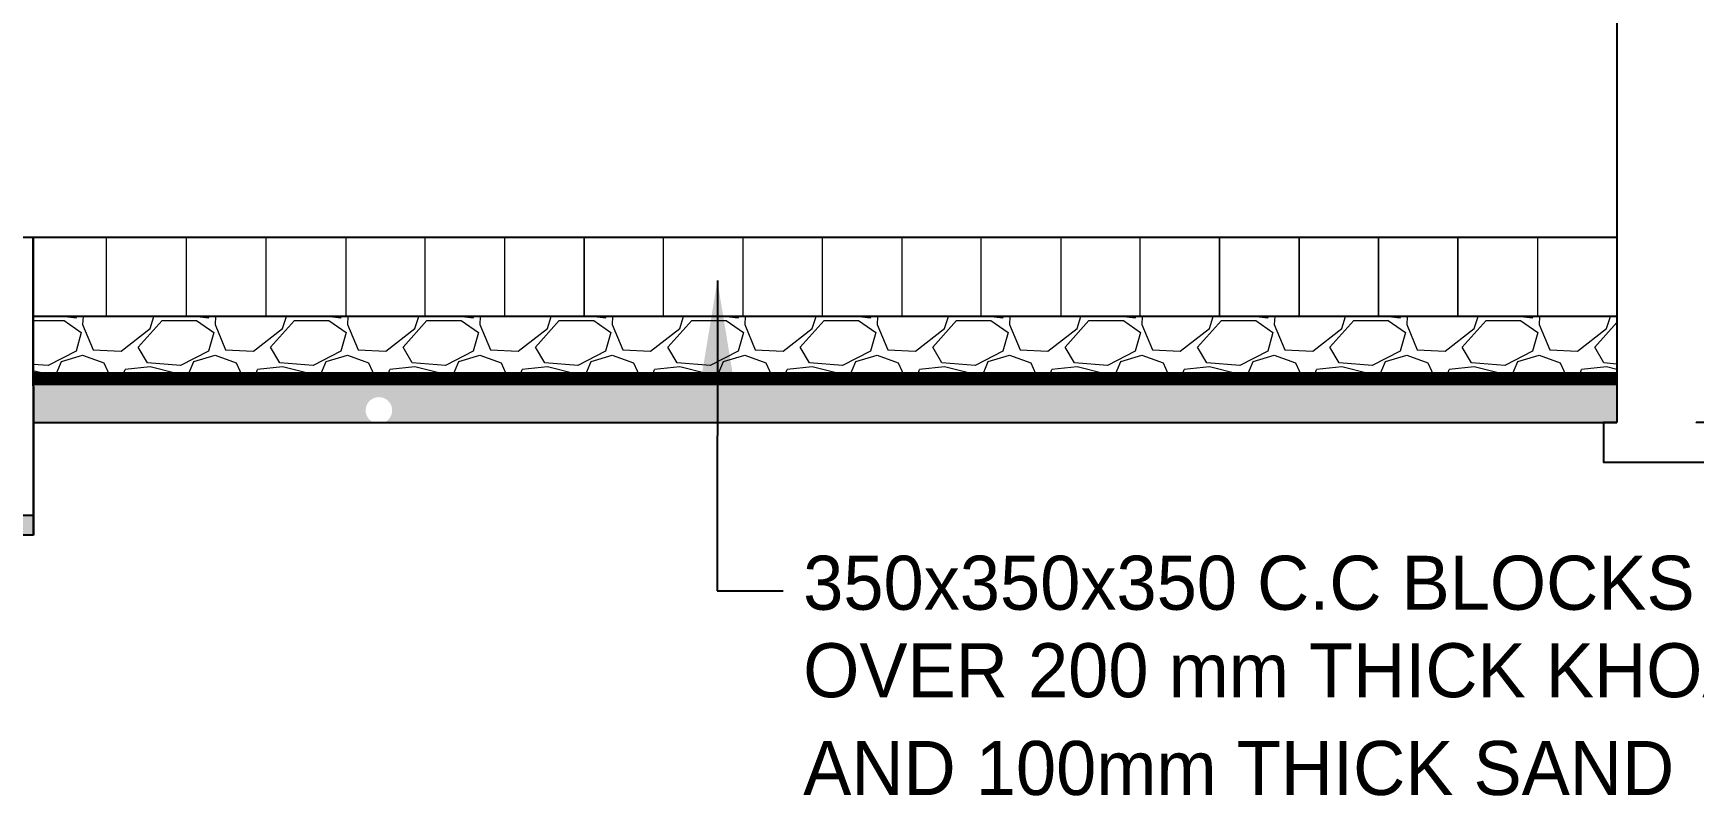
# Model space of a CAD drawing. Extents: x -358915 to 1258323, y -1667244 to -305611.
# Drawn here: x 199890 to 206161, y -1271784 to -1268905 of the extents above; entities that cross this region are included whole.
import ezdxf

# ---------------------------------------------------------------- set-up
doc = ezdxf.new("R2010")
doc.units = 0
doc.header["$LTSCALE"] = 300
doc.header["$MEASUREMENT"] = 0
doc.layers.get('0').update_dxf_attribs({"linetype": 'CONTINUOUS'})
doc.layers.add('Dim', color=7, linetype='CONTINUOUS', lineweight=9)
doc.layers.add('LINE', color=7, linetype='CONTINUOUS')
doc.dimstyles.new('3', dxfattribs={"dimtxt": 225, "dimasz": 350, "dimexe": 100, "dimexo": 25, "dimgap": 9, "dimtad": 0, "dimdec": 0, "dimzin": 0, "dimdsep": 46, "dimtxsty": 'Standard', "dimcen": 0, "dimclrd": 5, "dimclre": 6, "dimclrt": 256, "dimadec": 0, "dimazin": 0, "dimtfac": 1, "dimtdec": 0, "dimtofl": 0, "dimtmove": 2, "dimatfit": 3, "dimfxl": 1, "dimtolj": 1, "dimtzin": 0, "dimarcsym": 0})

msp = doc.modelspace()

# ---------------------------------------------------------------- hatches: boundary and pattern name
at = {"layer": 'Dim'}
h = msp.add_hatch(dxfattribs=at)
h.set_pattern_fill('AR-CONC', color=8, scale=20)
h.set_pattern_definition([(49.99999999999999, (-170910.1637639133, -1413372.896897498), (143.4520365201507, -12.55042699651902), [15, -165]), (355, (-170910.1637639133, -1413372.896897498), (-27.7502667226, 150.4384267400024), [12, -132]), (100.45144446, (-170898.2094277134, -1413373.942766298), (115.7017693454224, 137.8879981937259), [12.74803839999998, -140.2284223999997]), (46.18420000000002, (-170910.1637639133, -1413332.896897498), (213.4482661343145, -33.10385615861531), [22.49999999999995, -247.4999999999996]), (96.63563548999997, (-170892.3764149137, -1413335.655558898), (186.9323891348457, 194.8237201549101), [19.1220684, -210.342752]), (351.1841639899999, (-170910.1637639133, -1413332.896897498), (186.9323890109546, 194.823720053998), [18, -198.0000002]), (21, (-170890.1637639133, -1413342.896897498), (119.3814104236923, -80.52377813306776), [15, -165]), (326.0000000000001, (-170890.1637639133, -1413342.896897498), (48.66306638431634, 145.0300090093706), [12, -132]), (71.45144474, (-170880.2153131133, -1413349.607212298), (168.0444753459942, 64.50623056127077), [12.748038, -140.2284224]), (37.50000000000001, (-170910.1637639133, -1413372.896897498), (2.431971063458134, 66.5787707662623), [0, -130.4, 0, -134, 0, -132.5]), (7.499999999999999, (-170910.1637639133, -1413372.896897498), (52.61390748842972, 78.88234237647205), [0, -76.39999999999999, 0, -127.4, 0, -50.5]), (327.5, (-170954.7637639134, -1413372.896897498), (106.7644872344818, -4.510974346875951), [0, -50, 0, -156, 0, -207]), (317.5, (-170974.7637639134, -1413372.896897498), (116.6372338684772, 20.02099646646354), [0, -65, 0, -103.6, 0, -147])])
h.paths.add_polyline_path([(199890.8877274101, -1270725.711625178), (199400.7047365811, -1270725.489173427), (199400.7042285986, -1270800.489175797), (199890.9320092704, -1270800.711625231)])
h.paths.add_polyline_path([(157990.6673026388, -1270785.901964348), (157500.6621061708, -1270785.901942714), (157500.667424879, -1270860.901942714), (157990.6673546489, -1270860.901942714)])
h.paths.add_polyline_path([(181020.2503147167, -1269525.131075534), (174820.3867661385, -1269525.131075535), (173170.3867661385, -1269524.977569438), (172322.8170909714, -1269524.977569438), (170439.3970462908, -1270152.71403207), (169622.0544977514, -1270425.131075537), (159000.6671627485, -1270425.131075537), (158600.6671627485, -1270785.901942714), (158110.6671627485, -1270785.901942714), (158110.6671627485, -1270860.901942714), (158629.4931355882, -1270860.901942714), (159029.4931355882, -1270500.131075537), (169634.2240308267, -1270500.131075537), (170470.6754282536, -1270221.345128203), (172334.4236708386, -1269599.977569438), (173170.3867661385, -1269599.977569438), (174820.3797885887, -1269600.13107521), (180989.1842975388, -1269600.131075534), (181139.1843020199, -1269750.131080016), (182170.4210542776, -1269750.130931245), (183007.083297886, -1269750.130931245), (184909.5418815492, -1270384.507783783), (185268.5825813236, -1270500.131075537), (190642.8943473706, -1270500.131075537), (198409.2453191848, -1270500.325783818), (198769.2475851076, -1270800.500426883), (199280.6959528811, -1270800.458469788), (199280.7130262787, -1270725.45847056), (198796.6107762088, -1270725.501819518), (198436.3998793801, -1270425.326487058), (190642.8945665937, -1270425.131075537), (185268.5825813236, -1270425.131075537), (184901.6104459604, -1270302.807035333), (183018.5812560599, -1269675.130931245), (182170.4210434579, -1269675.130931245), (181170.2503147162, -1269675.131075534)])
at = {"layer": 'Dim', "ltscale": 500}
h = msp.add_hatch(dxfattribs=at)
h.set_pattern_fill('GRAVEL', color=8, scale=500)
h.set_pattern_definition([(228.012787504, (125933.6506374208, -1321718.522429724), (-4000.000000000031, -4500.000000000002), [67.268, -6659.54402353685]), (184.969740728, (125888.6506374208, -1321768.522429724), (5999.999999999987, 500.0000000000176), [115.434, -11427.962380615]), (132.510447078, (125773.6506374208, -1321778.522429724), (5000.000000000058, -5499.999999999933), [81.39399999999993, -8058.016298049845]), (267.273689006, (125578.6506374208, -1321903.522429724), (500.0000000000121, 10000.00000000001), [105.1189999999987, -10406.77902081433]), (292.833654178, (125573.6506374208, -1322008.522429724), (-2499.999999999994, 6000.000000000015), [103.0774999999987, -10204.68656404398]), (357.273689006, (125613.6506374208, -1322103.522429724), (-10000.00000000001, 500.0000000000128), [105.1189999999987, -10406.77902081433]), (37.6942404667, (125718.6506374208, -1322108.522429724), (-6499.999999999999, -4999.999999999986), [139.0145, -13762.424274458]), (72.2553283749, (125828.6506374208, -1322023.522429724), (3500.000000000014, 11000), [131.2439999999974, -12993.16074840653]), (121.429565615, (125868.6506374208, -1321898.522429724), (-4000.00000000001, 6499.999999999994), [105.4749999999999, -10442.03655486449]), (175.236358309, (125813.6506374208, -1321808.522429724), (5499.999999999992, -500.000000000019), [120.416, -5900.38128939615]), (222.397437798, (125693.6506374208, -1321798.522429724), (-5999.999999999981, -5499.999999999985), [155.724, -15416.68750239745]), (138.814074834, (126073.6506374208, -1321908.522429724), (-3500.000000000016, 3000), [53.15049999999935, -5261.922406367267]), (171.46923439, (126033.6506374208, -1321873.522429724), (6499.999999999999, -999.9999999999976), [101.1185, -10010.7557080785]), (225, (125933.6506374208, -1321858.522429724), (-5.551115123125783e-14, -499.9999999999665), [70.7105, -636.39628118655]), (203.198590514, (125898.6506374208, -1321798.522429724), (2499.999999999995, 999.9999999999877), [38.079, -3769.80755293195]), (291.801409486, (125863.6506374208, -1321813.522429724), (-499.999999999842, 1500.000000000051), [53.85149999999999, -2638.73090356725]), (30.9637565321, (125883.6506374208, -1321863.522429724), (1500.000000000026, 999.9999999999898), [87.46449999999993, -2828.011447422648]), (161.565051177, (125958.6506374208, -1321818.522429724), (1000.000000000006, -499.9999999999883), [63.24549999999936, -1517.893330084179]), (16.389540334, (125573.6506374208, -1321813.522429724), (4999.999999999983, 1500.000000000022), [88.6, -8771.4225733347]), (70.3461759419, (125658.6506374208, -1321788.522429724), (-2000.00000000061, -5500.000000001698), [74.3305, -7358.7038736595]), (293.198590514, (125958.6506374208, -1321718.522429724), (-999.9999999999852, 2499.999999999995), [76.1575, -3731.72905293195]), (343.610459666, (125988.6506374208, -1321788.522429724), (-4999.999999999983, 1500.000000000022), [88.5999999999987, -8771.422573334334]), (339.44395478, (125573.6506374208, -1322123.522429724), (-2500.000000000018, 1000.000000000012), [85.4399999999987, -4186.561872658667]), (294.775140569, (125653.6506374208, -1322153.522429724), (-2500.000000000003, 5500.000000000001), [71.589, -7087.321531637999]), (66.8014094864, (125963.6506374208, -1322218.522429724), (999.9999999999906, 2499.999999999985), [76.1575, -3731.72905293195]), (17.3540246363, (125993.6506374208, -1322148.522429724), (-6499.999999999988, -1999.999999999981), [83.8155, -8297.71180712]), (69.44395478040002, (125718.6506374208, -1322218.522429724), (-1000.000000000004, -2499.999999999977), [42.71999999999935, -4229.281872658667]), (101.309932474, (125933.6506374208, -1322218.522429724), (-499.9999999999819, 2000.000000000006), [25.495, -2524.0147567964]), (165.963756532, (125928.6506374208, -1322193.522429724), (1499.999999999979, -500.0000000000007), [103.0775, -1958.47531280885]), (186.009005957, (125828.6506374208, -1322168.522429724), (5000.000000000023, 499.9999999999916), [95.525, -9456.9615872714]), (303.690067526, (125883.6506374208, -1321908.522429724), (-499.9999999999936, 999.999999999993), [72.1109999999987, -1730.664637731979]), (353.157226587, (125923.6506374208, -1321968.522429724), (8500.000000000007, -1000.000000000026), [125.897, -12463.78131201415]), (60.9453959009, (126048.6506374208, -1321983.522429724), (-1999.999999999988, -3499.999999999989), [51.47799999999999, -5096.3370704935]), (90, (126073.6506374208, -1321938.522429724), (-499.9999999999999, 500), [30, -470]), (120.256437164, (125818.6506374208, -1322153.522429724), (2000.000000000005, -3500.000000000004), [69.46199999999999, -6876.759994724901]), (48.01278750420001, (125783.6506374208, -1322093.522429724), (4000, 4499.999999999987), [134.536, -6592.276023536849]), (0, (125873.6506374208, -1321993.522429724), (500, 500), [130, -370]), (325.3048464690001, (126003.6506374208, -1321993.522429724), (5000.000000000069, -3499.999999999913), [79.05699999999871, -7826.637150420917]), (254.054604099, (126068.6506374208, -1322038.522429724), (-500.0000000000189, -2000.000000000002), [72.801, -3567.25394464025]), (207.645975364, (126048.6506374208, -1322108.522429724), (-9499.999999999975, -5000.000000000024), [118.5325, -11734.7370911297]), (175.42607874, (125943.6506374208, -1322163.522429724), (-6499.999999999977, 500.0000000000007), [125.3995, -12414.53670398445])])
h.paths.add_polyline_path([(199890.3958911165, -1269975.39314739), (199890.7069388665, -1270209.537795928), (205870.2833359474, -1270209.538179149), (205870.2832406471, -1269975.028227339), (204121.0251907627, -1269975.028227339), (203821.0251907627, -1269975.028227339), (203521.0251907627, -1269975.028227339), (203221.0251907627, -1269975.028227339)])
h = msp.add_hatch(dxfattribs=at)
h.set_pattern_fill('AR-SAND', color=8, scale=60)
h.set_pattern_definition([(37.50000000000001, (-167856.7792029637, -1367487.540045565), (-3.779601486576489, 115.6094261407895), [0, -91.2, 0, -102, 0, -97.5]), (7.499999999999999, (-167856.7792029637, -1367487.540045565), (106.1866023160636, 169.3287639137844), [0, -49.2, 0, -82.2, 0, -31.5]), (327.5, (-167930.579202964, -1367487.540045565), (186.8485117050897, 0.3395432122178965), [0, -30, 0, -108, 0, -141]), (317.5, (-167930.579202964, -1367487.540045565), (180.3675962743376, 52.66053389605496), [0, -15, 0, -70.8, 0, -81])])
h.paths.add_polyline_path([(203549.4693293218, -1270209.537795928), (202352.7489634864, -1270209.537795928), (202352.7489634864, -1270280.063477483), (202352.7489634864, -1270374.780488008), (203549.4861009894, -1270374.777377753)])
h.paths.add_polyline_path([(205870.284751825, -1270209.537795928), (203549.4693293218, -1270209.537795928), (203549.4861009894, -1270374.777377753), (205673.7693623179, -1270374.771856854), (205673.7693623179, -1270374.771726907), (205870.2852789639, -1270374.771726907)])
edge = h.paths.add_edge_path()
edge.add_line((199890.5795717551, -1270211.670844594), (199890.6759747914, -1270374.948869123))
edge.add_line((199890.6759747914, -1270374.948869123), (201175.1611883487, -1270374.783548496))
edge.add_arc((201195.6404356305, -1270329.169949309), 49.99999999999528, 90, 245.8212355963029, ccw=False)
edge.add_arc((201195.6404356305, -1270329.169949309), 49.99999999998545, -65.82093777908608, 90.00000000006668, ccw=False)
edge.add_line((201216.1199200065, -1270374.783442046), (202352.7489634864, -1270374.780488008))
edge.add_line((202352.7489634864, -1270374.780488008), (202352.7489634864, -1270280.063477483))
edge.add_line((202352.7489634864, -1270280.063477483), (202352.7489634864, -1270209.537795928))
edge.add_line((202352.7489634864, -1270209.537795928), (199890.5795717547, -1270211.670844594))
h.paths.add_polyline_path([(199890.92699889, -1270374.787266742), (199890.9270103071, -1270325.199017328), (199890.7595631965, -1270211.756149128), (199890.2640083199, -1270211.756595643), (199890.26269317, -1270374.787268665)])

# ---------------------------------------------------------------- linework, layer by layer
at = {"color": 7}
for points in [[(185390.2908264501, -1269675.131075537), (199890.2626929441, -1269674.963815107)], [(199890.262693109, -1269674.963819073), (205870.2817104422, -1269674.932898459)], [(205870.2832406471, -1269975.028227339), (199890.2634282303, -1269975.027305802)]]:
    msp.add_lwpolyline(points, dxfattribs=at)
at = {"layer": 'Dim', "color": 8, "linetype": 'Continuous', "ltscale": 500}
for p, q in [((199890.9269124535, -1270393.689917732), (199890.9277402041, -1270393.689917732)), ((199890.9282750417, -1270712.091695979), (199890.927010057, -1270712.09235859))]:
    msp.add_line(p, q, dxfattribs=at)
at = {"layer": 'Dim', "ltscale": 500}
for points in [[(200165.7298386954, -1269975.027313345), (199890.2627909631, -1269975.0311461), (199890.2627909631, -1269675.0311461), (200165.7298386954, -1269675.027313345)], [(200467.2263237666, -1269975.027309573), (200167.2263237666, -1269975.027309573), (200167.2263237666, -1269675.027309573), (200467.2263237666, -1269675.027309573)], [(200768.722808837, -1269975.027305802), (200468.722808837, -1269975.027305802), (200468.722808837, -1269675.027305802), (200768.722808837, -1269675.027305802)], [(201070.2192939082, -1269975.02730203), (200770.2192939082, -1269975.02730203), (200770.2192939082, -1269675.02730203), (201070.2192939082, -1269675.02730203)], [(201070.2192939082, -1269975.02730203), (201370.2192939082, -1269975.02730203), (201370.2192939082, -1269675.02730203), (201070.2192939082, -1269675.02730203)], [(201670.2192939082, -1269975.02730203), (201370.2192939082, -1269975.02730203), (201370.2192939082, -1269675.02730203), (201670.2192939082, -1269675.02730203)], [(201670.2192939082, -1269975.02730203), (201970.2192939082, -1269975.02730203), (201970.2192939082, -1269675.02730203), (201670.2192939082, -1269675.02730203)], [(201970.2192939082, -1269975.02730203), (202270.2192939082, -1269975.02730203), (202270.2192939082, -1269675.02730203), (201970.2192939082, -1269675.02730203)], [(202570.2192939082, -1269975.02730203), (202270.2192939082, -1269975.02730203), (202270.2192939082, -1269675.02730203), (202570.2192939082, -1269675.02730203)], [(202570.2192939082, -1269975.02730203), (202870.2192939082, -1269975.02730203), (202870.2192939082, -1269675.02730203), (202570.2192939082, -1269675.02730203)], [(203170.2192939082, -1269975.02730203), (202870.2192939082, -1269975.02730203), (202870.2192939082, -1269675.02730203), (203170.2192939082, -1269675.02730203)], [(203170.2192939082, -1269975.02730203), (203470.2192939082, -1269975.02730203), (203470.2192939082, -1269675.02730203), (203170.2192939082, -1269675.02730203)], [(203770.2192939082, -1269975.02730203), (203470.2192939082, -1269975.02730203), (203470.2192939082, -1269675.02730203), (203770.2192939082, -1269675.02730203)], [(203770.2192939082, -1269975.02730203), (204070.2192939082, -1269975.02730203), (204070.2192939082, -1269675.02730203), (203770.2192939082, -1269675.02730203)], [(204370.2192939082, -1269975.02730203), (204070.2192939082, -1269975.02730203), (204070.2192939082, -1269675.02730203), (204370.2192939082, -1269675.02730203)], [(204670.2192939082, -1269975.02730203), (204370.2192939082, -1269975.02730203), (204370.2192939082, -1269675.02730203), (204670.2400327898, -1269675.027762798)], [(204970.2400327898, -1269975.027762798), (204670.2400327898, -1269975.027762798), (204670.2400327898, -1269675.027762798), (204970.2400327898, -1269675.027762798)], [(205270.2400327898, -1269975.027762798), (204970.2400327898, -1269975.027762798), (204970.2400327898, -1269675.027762798), (205270.2607716713, -1269675.028223566)], [(205570.2607716713, -1269975.028223566), (205270.2607716713, -1269975.028223566), (205270.2607716713, -1269675.028223566), (205570.2607716713, -1269675.028223566)]]:
    msp.add_lwpolyline(points, close=True, dxfattribs=at)
for points in [[(200167.2263237666, -1269975.027309573), (200167.2263237666, -1269675.027309573)], [(200468.722808837, -1269975.027305802), (200468.722808837, -1269675.027305802)], [(199890.262693055, -1269875.133156967), (199890.262693055, -1269875.133156967)], [(199890.262693055, -1269875.133156967), (199890.262693055, -1269875.133156967)], [(199890.9270103071, -1270375.199017328), (199890.262790909, -1269875.20048796)]]:
    msp.add_lwpolyline(points, dxfattribs=at)
at = {"layer": 'LINE', "ltscale": 500}
for p, q in [((205870.4156772383, -1265774.845512275), (205870.2862996939, -1270374.771726907)), ((199890.2626929441, -1269674.963815107), (199890.932078111, -1270800.557823184)), ((199890.932078111, -1270800.557823184), (199890.2626933591, -1269674.973241801)), ((199890.9264633209, -1270374.78726694), (205870.2852789639, -1270374.771726907)), ((205870.2852789643, -1270374.771726907), (205820.2852789643, -1270374.771726907))]:
    msp.add_line(p, q, dxfattribs=at)
at = {"layer": 'LINE', "ltscale": 500, "const_width": 50}
msp.add_lwpolyline([(205870.284751825, -1270209.537795928), (199890.7069388665, -1270209.537795928)], dxfattribs=at)
at = {"layer": 'LINE', "ltscale": 500}
for points in [[(205820.2852789643, -1270374.771726907), (205820.2852789643, -1270524.771726907), (206220.2852789643, -1270524.771726907), (206220.2852789643, -1270374.771726907), (206170.2852789643, -1270374.771726907), (206170.2852789643, -1270374.771726907)], [(199890.8323520813, -1270725.557818011), (199400.7130093412, -1270725.532871909)], [(199890.8730193498, -1270800.557820178), (199400.6959359441, -1270800.532871137)]]:
    msp.add_lwpolyline(points, dxfattribs=at)

# ---------------------------------------------------------------- texts
at = {"layer": 'LINE'}
for s, p in [('350x350x350 C.C BLOCKS', (202797.8550772471, -1271081.973287715)), ('OVER 200 mm THICK KHOA', (202797.8550772471, -1271412.215523082)), ('AND 100mm THICK SAND', (202797.8550772471, -1271781.309764901))]:
    msp.add_text(s, height=204, dxfattribs=at).set_placement(p)

# ---------------------------------------------------------------- leaders
msp.add_leader([(202473.8441081643, -1269839.01103261), (202473.4618609138, -1271009.951492783), (202722.1944536371, -1271009.951492783)], dimstyle='3', override={"dimgap": 9, "dimtad": 0, "dimfxl": 0.12}, dxfattribs=at)

doc.saveas('drawing.dxf')
